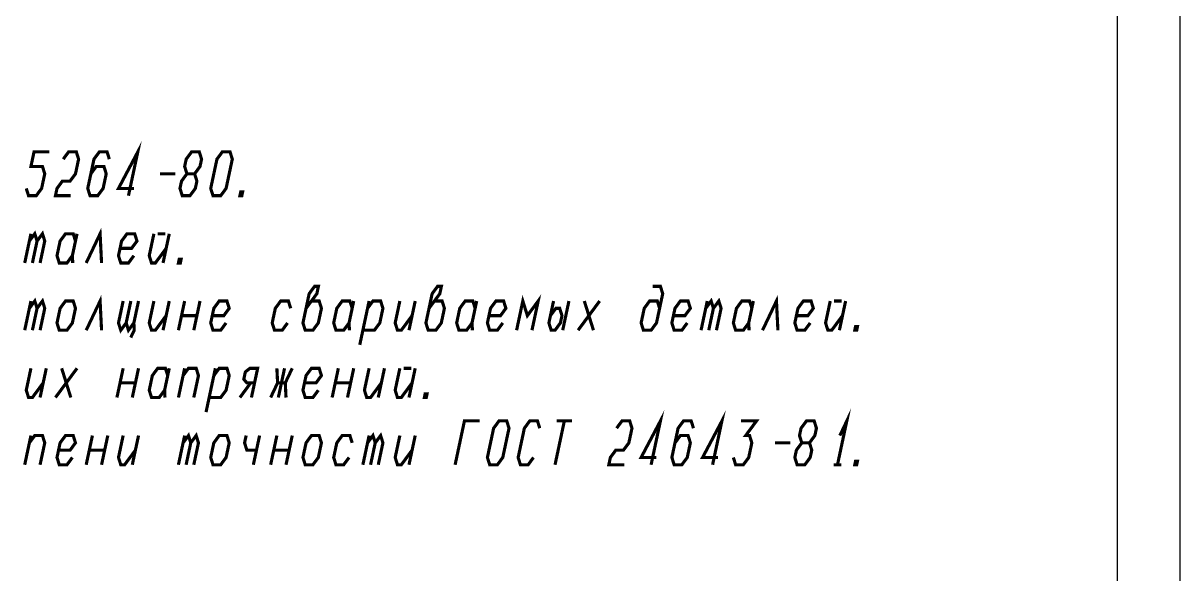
# Model space of a CAD drawing. Header units: millimetres. Extents: x 0 to 594, y 0 to 420.
# Drawn here: x 501.8 to 594, y 61 to 105 of the extents above; entities that cross this region are included whole.
import ezdxf

# ---------------------------------------------------------------- set-up
doc = ezdxf.new("R2010")
doc.units = ezdxf.units.MM
doc.header["$LTSCALE"] = 32.67
doc.layers.get('0').update_dxf_attribs({"linetype": 'CONTINUOUS'})

msp = doc.modelspace()

# ---------------------------------------------------------------- linework, layer by layer
at = {"color": 7, "linetype": 'CONTINUOUS'}
for p, q in [((594, 420), (594, 0)), ((589, 415), (589, 5))]:
    msp.add_line(p, q, dxfattribs=at)
at = {"color": 2, "linetype": 'CONTINUOUS', "const_width": 0.25}
for points in [[(510.2111953, 91.2261488), (510.9551455, 94.7261499), (509.416452, 91.8094808), (510.641432, 91.8094808)], [(502.0664271, 91.8094808), (502.2487167, 91.2261488), (502.8612067, 91.2261488), (503.2914434, 91.8094808), (503.5394268, 92.9761448), (503.3571735, 93.5594859), (502.4384022, 93.5594859), (502.6863856, 94.7261499), (503.9114019, 94.7261499)], [(505.0124264, 94.1428179), (505.4426631, 94.7261499), (506.0551531, 94.7261499), (506.2374064, 94.1428179), (505.989423, 92.9761448), (505.5591863, 92.3928128), (504.9466963, 92.3928128), (504.5164596, 91.8094808), (504.3924679, 91.2261488), (505.6174479, 91.2261488)], [(508.6874026, 94.1428179), (508.5051493, 94.7261499), (507.8926593, 94.7261499), (507.4624226, 94.1428179), (506.9664558, 91.8094808), (507.1487091, 91.2261488), (507.7611991, 91.2261488), (508.1914358, 91.8094808), (508.4394192, 92.9761448), (508.2571659, 93.5594859), (507.6446759, 93.5594859), (507.2144392, 92.9761448)], [(515.4831628, 92.9761448), (515.9134358, 93.5594859), (516.0374275, 94.1428179), (515.8551379, 94.7261499), (515.2426479, 94.7261499), (514.8124113, 94.1428179), (514.6884196, 93.5594859), (514.8706729, 92.9761448)], [(516.948694, 91.2261488), (516.7664407, 91.8094808), (517.2624075, 94.1428179), (517.6926442, 94.7261499), (518.3051342, 94.7261499), (518.4874237, 94.1428179), (517.9914569, 91.8094808), (517.5612202, 91.2261488), (516.948694, 91.2261488)], [(512.7269216, 92.9761448), (513.9519379, 92.9761448)], [(514.4986978, 91.2261488), (515.1111877, 91.2261488), (515.5414607, 91.8094808), (515.6654524, 92.3928128), (515.4831628, 92.9761448), (514.8706729, 92.9761448), (514.4404362, 92.3928128), (514.3164445, 91.8094808), (514.4986978, 91.2261488)], [(519.2455858, 91.2261488), (519.0924452, 91.2261488), (519.154441, 91.5178103), (519.3075817, 91.5178103), (519.2455858, 91.2261488)], [(506.8424641, 85.8588582), (507.9509209, 88.1921952), (508.0674441, 85.8588582)], [(501.9424354, 85.8588582), (502.4384022, 88.1921952)], [(502.3144105, 87.6088632), (502.7446835, 88.1921952), (502.9269368, 87.6088632), (502.5549617, 85.8588582)], [(502.9269368, 87.6088632), (503.3571735, 88.1921952), (503.5394268, 87.6088632), (503.1674517, 85.8588582)], [(505.989423, 87.6088632), (505.8071697, 88.1921952), (505.1946797, 88.1921952), (504.764443, 87.6088632), (504.5164596, 86.4421902), (504.6987129, 85.8588582), (505.3112029, 85.8588582), (505.7414396, 86.4421902)], [(506.1134147, 88.1921952), (505.7414396, 86.4421902), (505.7705885, 85.8588582)], [(509.5404437, 87.0255222), (510.4591787, 87.0255222), (510.8894154, 87.6088632), (510.7071621, 88.1921952), (510.0946721, 88.1921952), (509.6644354, 87.6088632), (509.416452, 86.4421902), (509.5987053, 85.8588582), (510.2111953, 85.8588582), (510.641432, 86.4421902)], [(512.2384233, 88.1921952), (511.8664482, 86.4421902), (512.0487015, 85.8588582), (512.3549465, 85.8588582), (513.2154199, 87.0255222)], [(512.5446683, 88.1921952), (513.1571583, 88.1921952)], [(513.4634033, 88.1921952), (512.9674365, 85.8588582)], [(514.3455934, 85.8588582), (514.1924528, 85.8588582), (514.2544486, 86.1505287), (514.4075892, 86.1505287), (514.3455934, 85.8588582)], [(524.3644127, 82.2415725), (525.2249224, 83.4082365), (525.3489141, 83.9915685), (525.0426691, 83.9915685), (524.6123961, 83.4082365), (524.1164293, 81.0749085), (524.2987189, 80.4915675), (524.9112089, 80.4915675), (525.3414456, 81.0749085), (525.589429, 82.2415725), (525.4071757, 82.8249045), (524.7946857, 82.8249045)], [(534.1644338, 82.2415725), (535.0249072, 83.4082365), (535.1488989, 83.9915685), (534.8426539, 83.9915685), (534.4124172, 83.4082365), (533.9164504, 81.0749085), (534.0987037, 80.4915675), (534.7111937, 80.4915675), (535.1414304, 81.0749085), (535.3894138, 82.2415725), (535.2071605, 82.8249045), (534.5946705, 82.8249045)], [(552.5394236, 82.2415725), (552.3571703, 82.8249045), (551.7446803, 82.8249045), (551.3144436, 82.2415725), (551.0664602, 81.0749085), (551.2487135, 80.4915675), (551.8612035, 80.4915675), (552.2914402, 81.0749085), (552.787407, 83.4082365), (552.6051537, 83.9915685), (551.9926637, 83.9915685)], [(502.3144105, 82.2415725), (502.7446835, 82.8249045), (502.9269368, 82.2415725), (502.5549617, 80.4915675)], [(502.9269368, 82.2415725), (503.3571735, 82.8249045), (503.5394268, 82.2415725), (503.1674517, 80.4915675)], [(506.8424641, 80.4915675), (507.9509209, 82.8249045), (508.0674441, 80.4915675)], [(541.1424474, 80.4915675), (541.6384142, 82.8249045), (542.0029208, 81.6582405), (542.8634304, 82.8249045), (542.3674636, 80.4915675)], [(556.214436, 82.2415725), (556.6446727, 82.8249045), (556.826926, 82.2415725), (556.4549509, 80.4915675)], [(556.826926, 82.2415725), (557.2571627, 82.8249045), (557.439416, 82.2415725), (557.0674409, 80.4915675)], [(560.7424534, 80.4915675), (561.8509102, 82.8249045), (561.9674696, 80.4915675)], [(501.9424354, 80.4915675), (502.4384022, 82.8249045)], [(504.5164596, 81.0749085), (504.6987129, 80.4915675), (505.3112029, 80.4915675), (505.7414396, 81.0749085), (505.989423, 82.2415725), (505.8071697, 82.8249045), (505.1946797, 82.8249045), (504.764443, 82.2415725), (504.5164596, 81.0749085)], [(509.7884271, 82.8249045), (509.416452, 81.0749085), (509.5987053, 80.4915675), (510.028942, 81.0749085), (510.2111953, 80.4915675), (510.641432, 81.0749085), (511.0134071, 82.8249045)], [(510.4009171, 82.8249045), (510.028942, 81.0749085)], [(512.2384233, 82.8249045), (511.8664482, 81.0749085), (512.0487015, 80.4915675), (512.3549465, 80.4915675), (513.2154199, 81.6582405)], [(513.4634033, 82.8249045), (512.9674365, 80.4915675)], [(514.1924528, 80.4915675), (514.6884196, 82.8249045)], [(515.9134358, 82.8249045), (515.417469, 80.4915675)], [(516.8904324, 81.6582405), (517.8092036, 81.6582405), (518.2394403, 82.2415725), (518.0571508, 82.8249045), (517.4446608, 82.8249045), (517.0144241, 82.2415725), (516.7664407, 81.0749085), (516.948694, 80.4915675), (517.5612202, 80.4915675), (517.9914569, 81.0749085)], [(523.1394327, 82.2415725), (522.9571794, 82.8249045), (522.3446532, 82.8249045), (521.9144165, 82.2415725), (521.6664331, 81.0749085), (521.8486864, 80.4915675), (522.4612126, 80.4915675), (522.8914493, 81.0749085)], [(528.0394252, 82.2415725), (527.8571719, 82.8249045), (527.2446819, 82.8249045), (526.8144452, 82.2415725), (526.5664618, 81.0749085), (526.7487151, 80.4915675), (527.3612051, 80.4915675), (527.7914418, 81.0749085)], [(528.1634169, 82.8249045), (527.7914418, 81.0749085), (527.8205907, 80.4915675)], [(528.6444829, 79.3249035), (529.3884331, 82.8249045)], [(528.8924663, 80.4915675), (529.8112013, 80.4915675), (530.241438, 81.0749085), (530.4894214, 82.2415725), (530.3071681, 82.8249045), (529.6946781, 82.8249045), (529.2644414, 82.2415725)], [(531.8384293, 82.8249045), (531.4664542, 81.0749085), (531.6487075, 80.4915675), (531.9549525, 80.4915675), (532.8154259, 81.6582405)], [(533.0634093, 82.8249045), (532.5674425, 80.4915675)], [(537.83941, 82.2415725), (537.6571567, 82.8249045), (537.0446667, 82.8249045), (536.6144301, 82.2415725), (536.3664467, 81.0749085), (536.5487, 80.4915675), (537.1611899, 80.4915675), (537.5914266, 81.0749085)], [(537.9634017, 82.8249045), (537.5914266, 81.0749085), (537.6205756, 80.4915675)], [(538.9404346, 81.6582405), (539.8591696, 81.6582405), (540.2894425, 82.2415725), (540.107153, 82.8249045), (539.494663, 82.8249045), (539.0644263, 82.2415725), (538.8164429, 81.0749085), (538.9986962, 80.4915675), (539.6111862, 80.4915675), (540.0414591, 81.0749085)], [(544.0884104, 82.8249045), (543.7164353, 81.0749085), (543.8986886, 80.4915675), (544.2049698, 80.4915675), (544.6352065, 81.0749085), (544.7591982, 81.6582405), (544.5769449, 82.2415725), (544.2706637, 82.2415725), (543.840427, 81.6582405)], [(545.3134266, 82.8249045), (544.8174598, 80.4915675)], [(546.0424398, 80.4915675), (547.7634229, 82.8249045)], [(546.5384066, 82.8249045), (547.2674561, 80.4915675)], [(553.6404481, 81.6582405), (554.5591831, 81.6582405), (554.9894198, 82.2415725), (554.8071665, 82.8249045), (554.1946765, 82.8249045), (553.7644398, 82.2415725), (553.5164564, 81.0749085), (553.6987097, 80.4915675), (554.3111997, 80.4915675), (554.7414364, 81.0749085)], [(555.8424609, 80.4915675), (556.3384277, 82.8249045)], [(559.8894122, 82.2415725), (559.7071589, 82.8249045), (559.0946689, 82.8249045), (558.6644323, 82.2415725), (558.4164489, 81.0749085), (558.5987021, 80.4915675), (559.2111921, 80.4915675), (559.6414288, 81.0749085)], [(560.0134039, 82.8249045), (559.6414288, 81.0749085), (559.6705778, 80.4915675)], [(563.440433, 81.6582405), (564.359168, 81.6582405), (564.7894409, 82.2415725), (564.6071514, 82.8249045), (563.9946614, 82.8249045), (563.5644247, 82.2415725), (563.3164413, 81.0749085), (563.4986946, 80.4915675), (564.1112208, 80.4915675), (564.5414575, 81.0749085)], [(566.1384126, 82.8249045), (565.7664375, 81.0749085), (565.9486908, 80.4915675), (566.2549358, 80.4915675), (567.1154454, 81.6582405)], [(566.4446576, 82.8249045), (567.0571838, 82.8249045)], [(567.3634288, 82.8249045), (566.867462, 80.4915675)], [(510.641432, 81.0749085), (510.6705809, 80.4915675), (510.3934486, 79.9082355)], [(514.4404362, 81.6582405), (515.6654524, 81.6582405)], [(568.2455826, 80.4915675), (568.092442, 80.4915675), (568.1544379, 80.783238), (568.3075785, 80.783238), (568.2455826, 80.4915675)], [(502.4384022, 77.4576139), (502.0664271, 75.7076179), (502.2487167, 75.1242859), (502.5549617, 75.1242859), (503.4154351, 76.2909499)], [(503.6634185, 77.4576139), (503.1674517, 75.1242859)], [(504.3924679, 75.1242859), (506.1134147, 77.4576139)], [(504.8884347, 77.4576139), (505.6174479, 75.1242859)], [(509.2924603, 75.1242859), (509.7884271, 77.4576139)], [(511.0134071, 77.4576139), (510.5174403, 75.1242859)], [(513.3394116, 76.8742819), (513.1571583, 77.4576139), (512.5446683, 77.4576139), (512.1144316, 76.8742819), (511.8664482, 75.7076179), (512.0487015, 75.1242859), (512.6611915, 75.1242859), (513.0914282, 75.7076179)], [(513.4634033, 77.4576139), (513.0914282, 75.7076179), (513.1205771, 75.1242859)], [(514.1924528, 75.1242859), (514.6884196, 77.4576139)], [(514.5644279, 76.8742819), (514.9946646, 77.4576139), (515.6071545, 77.4576139), (515.7894441, 76.8742819), (515.417469, 75.1242859)], [(516.3944656, 73.9576128), (517.1384158, 77.4576139)], [(516.642449, 75.1242859), (517.5612202, 75.1242859), (517.9914569, 75.7076179), (518.2394403, 76.8742819), (518.0571508, 77.4576139), (517.4446608, 77.4576139), (517.0144241, 76.8742819)], [(520.0112164, 75.1242859), (520.5071832, 77.4576139), (519.894657, 77.4576139), (519.5264161, 77.1659524), (519.4024244, 76.5826204), (519.6466736, 76.2909499), (520.2591998, 76.2909499)], [(521.5424414, 75.1242859), (522.0966698, 76.2909499), (522.0384082, 77.4576139)], [(522.6509344, 77.4576139), (522.1549677, 75.1242859)], [(523.2634244, 77.4576139), (522.709196, 76.2909499), (522.7674576, 75.1242859)], [(524.240421, 76.2909499), (525.1591923, 76.2909499), (525.589429, 76.8742819), (525.4071757, 77.4576139), (524.7946857, 77.4576139), (524.3644127, 76.8742819), (524.1164293, 75.7076179), (524.2987189, 75.1242859), (524.9112089, 75.1242859), (525.3414456, 75.7076179)], [(526.4424701, 75.1242859), (526.9384006, 77.4576139)], [(528.1634169, 77.4576139), (527.6674501, 75.1242859)], [(529.3884331, 77.4576139), (529.016458, 75.7076179), (529.1987113, 75.1242859), (529.5049563, 75.1242859), (530.3654297, 76.2909499)], [(530.6134131, 77.4576139), (530.1174463, 75.1242859)], [(531.8384293, 77.4576139), (531.4664542, 75.7076179), (531.6487075, 75.1242859), (531.9549525, 75.1242859), (532.8154259, 76.2909499)], [(532.1446743, 77.4576139), (532.7571643, 77.4576139)], [(533.0634093, 77.4576139), (532.5674425, 75.1242859)], [(509.5404437, 76.2909499), (510.7654237, 76.2909499)], [(519.0924452, 75.1242859), (519.9529186, 76.2909499)], [(522.0966698, 76.2909499), (522.709196, 76.2909499)], [(526.6904535, 76.2909499), (527.9154335, 76.2909499)], [(533.9455631, 75.1242859), (533.7924587, 75.1242859), (533.8544546, 75.4159473), (534.007559, 75.4159473), (533.9455631, 75.1242859)], [(551.8612035, 69.7569952), (552.6051537, 73.2569962), (551.0664602, 70.3403272), (552.2914402, 70.3403272)], [(556.7611959, 69.7569952), (557.5051461, 73.2569962), (555.9664526, 70.3403272), (557.1914326, 70.3403272)], [(566.9040432, 72.0903322), (567.4582716, 73.2569962), (566.7143214, 69.7569952)], [(536.242455, 69.7569952), (536.9864052, 73.2569962), (538.2113851, 73.2569962)], [(538.9986962, 69.7569952), (538.8164429, 70.3403272), (539.3124097, 72.6736642), (539.7426464, 73.2569962), (540.3551364, 73.2569962), (540.5374259, 72.6736642), (540.0414591, 70.3403272), (539.6111862, 69.7569952), (538.9986962, 69.7569952)], [(542.9874221, 72.6736642), (542.8051688, 73.2569962), (542.1926426, 73.2569962), (541.7624059, 72.6736642), (541.2664391, 70.3403272), (541.4486924, 69.7569952), (542.0612186, 69.7569952), (542.4914553, 70.3403272)], [(544.9488838, 73.2569962), (544.2049698, 69.7569952)], [(544.3363938, 73.2569962), (545.56141, 73.2569962)], [(549.1123945, 72.6736642), (549.5426675, 73.2569962), (550.1551575, 73.2569962), (550.3374108, 72.6736642), (550.0894274, 71.5069912), (549.6591907, 70.9236592), (549.0467007, 70.9236592), (548.6164277, 70.3403272), (548.492436, 69.7569952), (549.7174523, 69.7569952)], [(555.2374032, 72.6736642), (555.0551499, 73.2569962), (554.4426599, 73.2569962), (554.0124232, 72.6736642), (553.5164564, 70.3403272), (553.6987097, 69.7569952), (554.3111997, 69.7569952), (554.7414364, 70.3403272), (554.9894198, 71.5069912), (554.8071665, 72.0903322), (554.1946765, 72.0903322), (553.7644398, 71.5069912)], [(559.0364073, 73.2569962), (560.2613873, 73.2569962), (559.4009139, 72.0903322), (559.7071589, 72.0903322), (559.8894122, 71.5069912), (559.6414288, 70.3403272), (559.2111921, 69.7569952), (558.5987021, 69.7569952), (558.4164489, 70.3403272)], [(564.4831597, 71.5069912), (564.9134326, 72.0903322), (565.0374243, 72.6736642), (564.8551348, 73.2569962), (564.2426448, 73.2569962), (563.8124081, 72.6736642), (563.6884164, 72.0903322), (563.8706697, 71.5069912)], [(501.9424354, 69.7569952), (502.4384022, 72.0903322)], [(502.3144105, 71.5069912), (502.7446835, 72.0903322), (503.3571735, 72.0903322), (503.5394268, 71.5069912), (503.1674517, 69.7569952)], [(504.6404513, 70.9236592), (505.5591863, 70.9236592), (505.989423, 71.5069912), (505.8071697, 72.0903322), (505.1946797, 72.0903322), (504.764443, 71.5069912), (504.5164596, 70.3403272), (504.6987129, 69.7569952), (505.3112029, 69.7569952), (505.7414396, 70.3403272)], [(506.8424641, 69.7569952), (507.3384309, 72.0903322)], [(508.5634109, 72.0903322), (508.0674441, 69.7569952)], [(509.7884271, 72.0903322), (509.416452, 70.3403272), (509.5987053, 69.7569952), (509.9049503, 69.7569952), (510.7654237, 70.9236592)], [(511.0134071, 72.0903322), (510.5174403, 69.7569952)], [(514.1924528, 69.7569952), (514.6884196, 72.0903322)], [(514.5644279, 71.5069912), (514.9946646, 72.0903322), (515.1769178, 71.5069912), (514.8049427, 69.7569952)], [(515.1769178, 71.5069912), (515.6071545, 72.0903322), (515.7894441, 71.5069912), (515.417469, 69.7569952)], [(516.7664407, 70.3403272), (516.948694, 69.7569952), (517.5612202, 69.7569952), (517.9914569, 70.3403272), (518.2394403, 71.5069912), (518.0571508, 72.0903322), (517.4446608, 72.0903322), (517.0144241, 71.5069912), (516.7664407, 70.3403272)], [(519.588412, 72.0903322), (519.4644203, 71.5069912), (519.6466736, 70.9236592), (520.4123042, 70.9236592)], [(520.6602876, 72.0903322), (520.1643208, 69.7569952)], [(521.5424414, 69.7569952), (522.0384082, 72.0903322)], [(523.2634244, 72.0903322), (522.7674576, 69.7569952)], [(524.1164293, 70.3403272), (524.2987189, 69.7569952), (524.9112089, 69.7569952), (525.3414456, 70.3403272), (525.589429, 71.5069912), (525.4071757, 72.0903322), (524.7946857, 72.0903322), (524.3644127, 71.5069912), (524.1164293, 70.3403272)], [(528.0394252, 71.5069912), (527.8571719, 72.0903322), (527.2446819, 72.0903322), (526.8144452, 71.5069912), (526.5664618, 70.3403272), (526.7487151, 69.7569952), (527.3612051, 69.7569952), (527.7914418, 70.3403272)], [(528.8924663, 69.7569952), (529.3884331, 72.0903322)], [(529.2644414, 71.5069912), (529.6946781, 72.0903322), (529.8769314, 71.5069912), (529.5049563, 69.7569952)], [(529.8769314, 71.5069912), (530.3071681, 72.0903322), (530.4894214, 71.5069912), (530.1174463, 69.7569952)], [(531.8384293, 72.0903322), (531.4664542, 70.3403272), (531.6487075, 69.7569952), (531.9549525, 69.7569952), (532.8154259, 70.9236592)], [(533.0634093, 72.0903322), (532.5674425, 69.7569952)], [(507.0904475, 70.9236592), (508.3154275, 70.9236592)], [(521.7904248, 70.9236592), (523.015441, 70.9236592)], [(561.7269185, 71.5069912), (562.9519347, 71.5069912)], [(563.4986946, 69.7569952), (564.1112208, 69.7569952), (564.5414575, 70.3403272), (564.6654492, 70.9236592), (564.4831597, 71.5069912), (563.8706697, 71.5069912), (563.440433, 70.9236592), (563.3164413, 70.3403272), (563.4986946, 69.7569952)], [(568.2455826, 69.7569952), (568.092442, 69.7569952), (568.1544379, 70.0486657), (568.3075785, 70.0486657), (568.2455826, 69.7569952)], [(566.4080764, 69.7569952), (567.0205664, 69.7569952)]]:
    msp.add_lwpolyline(points, dxfattribs=at)

doc.saveas('drawing.dxf')
